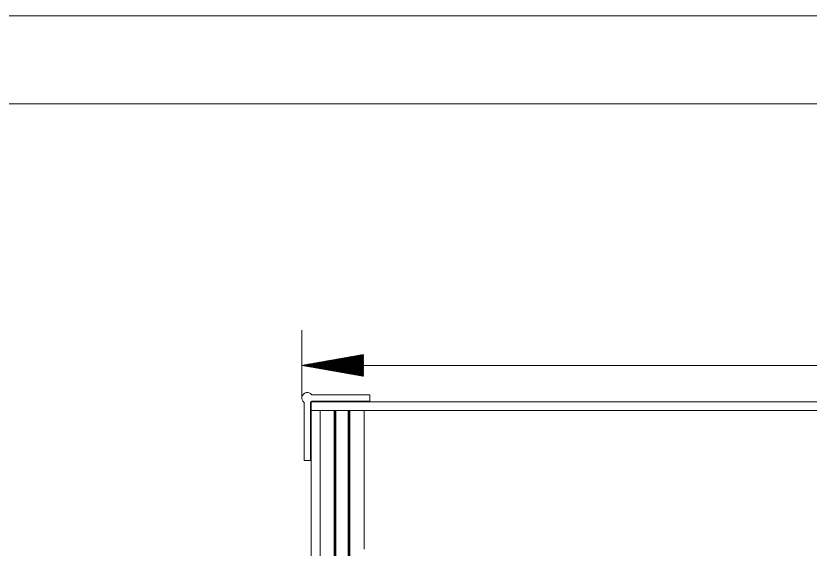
# Model space of a CAD drawing. Header units: millimetres. Extents: x 0 to 420, y 0 to 297.
# Drawn here: x 255.47 to 300.64, y 266.67 to 297 of the extents above; entities that cross this region are included whole.
import ezdxf

# ---------------------------------------------------------------- set-up
doc = ezdxf.new("R2010")
doc.units = ezdxf.units.MM
for name, color, linetype, true_color in [('1', 7, 'Continuous', 0xffffff), ('170', 7, 'Continuous', 0xffffff), ('171', 7, 'Continuous', 0xffffff)]:
    doc.layers.add(name, color=color, linetype=linetype, true_color=true_color)

msp = doc.modelspace()

# ---------------------------------------------------------------- hatches: boundary and pattern name
at = {"layer": '171', "linetype": 'Continuous', "lineweight": 13}
h = msp.add_hatch(dxfattribs=at)
h.set_pattern_fill('ANSI31', color=156, scale=0.0062, angle=-1.1e-13, style=0)
h.paths.add_polyline_path([(271.732, 277.12), (275.232, 277.737), (275.232, 276.503)], flags=0)

# ---------------------------------------------------------------- linework, layer by layer
at = {"layer": '1', "color": 155, "linetype": 'Continuous', "lineweight": 18}
for p, q in [((272.295, 275.453), (275.607, 275.453)), ((275.607, 275.078), (272.295, 275.078)), ((275.607, 275.453), (275.607, 275.078)), ((271.857, 271.703), (271.857, 275.016)), ((272.232, 275.016), (272.232, 271.703)), ((272.268, 275.047), (272.268, 274.547)), ((272.268, 275.047), (340.768, 275.047)), ((272.268, 274.547), (272.268, 259.922)), ((272.268, 274.547), (340.768, 274.547)), ((272.768, 274.547), (272.768, 259.922)), ((273.568, 274.547), (273.568, 262.047)), ((273.63, 274.547), (273.63, 262.047)), ((273.663, 274.547), (273.663, 262.047)), ((274.373, 274.547), (274.373, 262.047)), ((274.405, 274.547), (274.405, 262.047)), ((274.468, 274.547), (274.468, 262.047)), ((275.268, 274.547), (275.268, 266.672)), ((272.232, 271.703), (271.857, 271.703))]:
    msp.add_line(p, q, dxfattribs=at)
at = {"layer": '1', "color": 155, "linetype": 'Continuous', "lineweight": 13}
for p, q in [((273.568, 274.547), (273.568, 262.047)), ((273.568, 274.547), (273.568, 262.047)), ((273.63, 274.547), (273.63, 262.047)), ((274.468, 262.047), (274.468, 274.547))]:
    msp.add_line(p, q, dxfattribs=at)
at = {"layer": '1', "color": 155, "linetype": 'Continuous', "lineweight": 18}
for radius, start, end in [(0.313, 36.8699, 233.1301), (0.312, 306.8699, 323.1301)]:
    msp.add_arc((272.045, 275.266), radius, start, end, dxfattribs=at)
at = {"layer": '170', "color": 80, "linetype": 'Continuous', "lineweight": 13}
msp.add_line((420, 297), (0, 297), dxfattribs=at)
at = {"layer": '170', "color": 80, "linetype": 'Continuous', "lineweight": 18}
msp.add_line((415, 292), (25, 292), dxfattribs=at)
at = {"layer": '171', "color": 124, "linetype": 'Continuous', "lineweight": 13}
msp.add_line((271.732, 275.266), (271.732, 279.12), dxfattribs=at)
at = {"layer": '171', "color": 156, "linetype": 'Continuous', "lineweight": 13}
msp.add_line((271.732, 277.12), (340.768, 277.12), dxfattribs=at)

doc.saveas('drawing.dxf')
